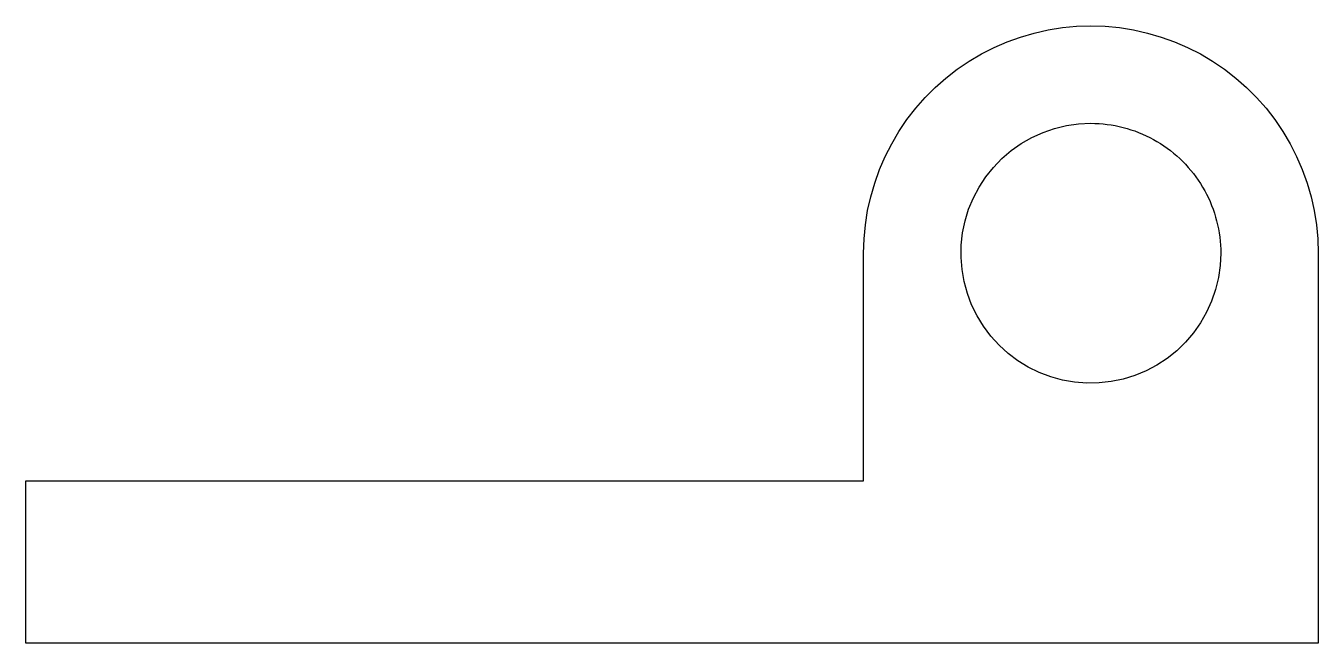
# Model space of a CAD drawing. Header units: metres. Extents: x -32.4 to 7.4, y 0 to 19.
import ezdxf

# ---------------------------------------------------------------- set-up
doc = ezdxf.new("R2010")
doc.units = ezdxf.units.M

msp = doc.modelspace()

# ---------------------------------------------------------------- linework, layer by layer
for points in [[(-6.6, 12), (-6.586, 12.44), (-6.545, 12.877), (-6.476, 13.312), (-6.38, 13.741), (-6.257, 14.163), (-6.108, 14.577), (-5.934, 14.98), (-5.734, 15.372), (-5.51, 15.751), (-5.263, 16.114), (-4.994, 16.462), (-4.703, 16.792), (-4.392, 17.103), (-4.062, 17.394), (-3.714, 17.663), (-3.351, 17.91), (-2.972, 18.134), (-2.58, 18.334), (-2.177, 18.508), (-1.763, 18.657), (-1.341, 18.78), (-0.912, 18.876), (-0.477, 18.945), (-0.04, 18.986), (0.4, 19), (0.84, 18.986), (1.277, 18.945), (1.712, 18.876), (2.141, 18.78), (2.563, 18.657), (2.977, 18.508), (3.38, 18.334), (3.772, 18.134), (4.151, 17.91), (4.514, 17.663), (4.862, 17.394), (5.192, 17.103), (5.503, 16.792), (5.794, 16.462), (6.063, 16.114), (6.31, 15.751), (6.534, 15.372), (6.734, 14.98), (6.908, 14.577), (7.057, 14.163), (7.18, 13.741), (7.276, 13.312), (7.345, 12.877), (7.386, 12.44), (7.4, 12)], [(4.4, 12), (4.382, 11.624), (4.329, 11.25), (4.241, 10.884), (4.119, 10.528), (3.964, 10.184), (3.777, 9.857), (3.561, 9.548), (3.316, 9.262), (3.045, 9), (2.751, 8.764), (2.436, 8.557), (2.103, 8.381), (1.755, 8.236), (1.395, 8.126), (1.026, 8.049), (0.651, 8.008), (0.274, 8.002), (-0.101, 8.032), (-0.473, 8.096), (-0.836, 8.196), (-1.189, 8.329), (-1.527, 8.495), (-1.848, 8.692), (-2.15, 8.918), (-2.428, 9.172), (-2.682, 9.45), (-2.908, 9.752), (-3.105, 10.073), (-3.271, 10.411), (-3.404, 10.764), (-3.504, 11.127), (-3.568, 11.499), (-3.598, 11.874), (-3.592, 12.251), (-3.551, 12.626), (-3.474, 12.995), (-3.364, 13.355), (-3.219, 13.703), (-3.043, 14.036), (-2.836, 14.351), (-2.6, 14.645), (-2.338, 14.916), (-2.052, 15.161), (-1.743, 15.377), (-1.416, 15.564), (-1.072, 15.719), (-0.716, 15.841), (-0.35, 15.929), (0.024, 15.982), (0.4, 16)], [(0.4, 16), (0.526, 15.998), (0.651, 15.992), (0.776, 15.982), (0.901, 15.968), (1.026, 15.951), (1.15, 15.929), (1.273, 15.904), (1.395, 15.874), (1.516, 15.841), (1.636, 15.804), (1.755, 15.764), (1.872, 15.719), (1.989, 15.671), (2.103, 15.619), (2.216, 15.564), (2.327, 15.505), (2.436, 15.443), (2.543, 15.377), (2.648, 15.308), (2.751, 15.236), (2.852, 15.161), (2.95, 15.082), (3.045, 15), (3.138, 14.916), (3.228, 14.828), (3.316, 14.738), (3.4, 14.645), (3.482, 14.55), (3.561, 14.452), (3.636, 14.351), (3.708, 14.248), (3.777, 14.143), (3.843, 14.036), (3.905, 13.927), (3.964, 13.816), (4.019, 13.703), (4.071, 13.589), (4.119, 13.472), (4.164, 13.355), (4.204, 13.236), (4.241, 13.116), (4.274, 12.995), (4.304, 12.873), (4.329, 12.75), (4.351, 12.626), (4.368, 12.501), (4.382, 12.376), (4.392, 12.251), (4.398, 12.126), (4.4, 12)], [(-6.6, 5), (-6.6, 5.14), (-6.6, 5.28), (-6.6, 5.42), (-6.6, 5.56), (-6.6, 5.7), (-6.6, 5.84), (-6.6, 5.98), (-6.6, 6.12), (-6.6, 6.26), (-6.6, 6.4), (-6.6, 6.54), (-6.6, 6.68), (-6.6, 6.82), (-6.6, 6.96), (-6.6, 7.1), (-6.6, 7.24), (-6.6, 7.38), (-6.6, 7.52), (-6.6, 7.66), (-6.6, 7.8), (-6.6, 7.94), (-6.6, 8.08), (-6.6, 8.22), (-6.6, 8.36), (-6.6, 8.5), (-6.6, 8.64), (-6.6, 8.78), (-6.6, 8.92), (-6.6, 9.06), (-6.6, 9.2), (-6.6, 9.34), (-6.6, 9.48), (-6.6, 9.62), (-6.6, 9.76), (-6.6, 9.9), (-6.6, 10.04), (-6.6, 10.18), (-6.6, 10.32), (-6.6, 10.46), (-6.6, 10.6), (-6.6, 10.74), (-6.6, 10.88), (-6.6, 11.02), (-6.6, 11.16), (-6.6, 11.3), (-6.6, 11.44), (-6.6, 11.58), (-6.6, 11.72), (-6.6, 11.86), (-6.6, 12)], [(-6.6, 5), (-6.6, 5.14), (-6.6, 5.28), (-6.6, 5.42), (-6.6, 5.56), (-6.6, 5.7), (-6.6, 5.84), (-6.6, 5.98), (-6.6, 6.12), (-6.6, 6.26), (-6.6, 6.4), (-6.6, 6.54), (-6.6, 6.68), (-6.6, 6.82), (-6.6, 6.96), (-6.6, 7.1), (-6.6, 7.24), (-6.6, 7.38), (-6.6, 7.52), (-6.6, 7.66), (-6.6, 7.8), (-6.6, 7.94), (-6.6, 8.08), (-6.6, 8.22), (-6.6, 8.36), (-6.6, 8.5), (-6.6, 8.64), (-6.6, 8.78), (-6.6, 8.92), (-6.6, 9.06), (-6.6, 9.2), (-6.6, 9.34), (-6.6, 9.48), (-6.6, 9.62), (-6.6, 9.76), (-6.6, 9.9), (-6.6, 10.04), (-6.6, 10.18), (-6.6, 10.32), (-6.6, 10.46), (-6.6, 10.6), (-6.6, 10.74), (-6.6, 10.88), (-6.6, 11.02), (-6.6, 11.16), (-6.6, 11.3), (-6.6, 11.44), (-6.6, 11.58), (-6.6, 11.72), (-6.6, 11.86), (-6.6, 12)], [(7.4, 12), (7.4, 11.76), (7.4, 11.52), (7.4, 11.28), (7.4, 11.04), (7.4, 10.8), (7.4, 10.56), (7.4, 10.32), (7.4, 10.08), (7.4, 9.84), (7.4, 9.6), (7.4, 9.36), (7.4, 9.12), (7.4, 8.88), (7.4, 8.64), (7.4, 8.4), (7.4, 8.16), (7.4, 7.92), (7.4, 7.68), (7.4, 7.44), (7.4, 7.2), (7.4, 6.96), (7.4, 6.72), (7.4, 6.48), (7.4, 6.24), (7.4, 6), (7.4, 5.76), (7.4, 5.52), (7.4, 5.28), (7.4, 5.04), (7.4, 4.8), (7.4, 4.56), (7.4, 4.32), (7.4, 4.08), (7.4, 3.84), (7.4, 3.6), (7.4, 3.36), (7.4, 3.12), (7.4, 2.88), (7.4, 2.64), (7.4, 2.4), (7.4, 2.16), (7.4, 1.92), (7.4, 1.68), (7.4, 1.44), (7.4, 1.2), (7.4, 0.96), (7.4, 0.72), (7.4, 0.48), (7.4, 0.24), (7.4, 0)], [(-32.4, 0), (-32.4, 0.1), (-32.4, 0.2), (-32.4, 0.3), (-32.4, 0.4), (-32.4, 0.5), (-32.4, 0.6), (-32.4, 0.7), (-32.4, 0.8), (-32.4, 0.9), (-32.4, 1), (-32.4, 1.1), (-32.4, 1.2), (-32.4, 1.3), (-32.4, 1.4), (-32.4, 1.5), (-32.4, 1.6), (-32.4, 1.7), (-32.4, 1.8), (-32.4, 1.9), (-32.4, 2), (-32.4, 2.1), (-32.4, 2.2), (-32.4, 2.3), (-32.4, 2.4), (-32.4, 2.5), (-32.4, 2.6), (-32.4, 2.7), (-32.4, 2.8), (-32.4, 2.9), (-32.4, 3), (-32.4, 3.1), (-32.4, 3.2), (-32.4, 3.3), (-32.4, 3.4), (-32.4, 3.5), (-32.4, 3.6), (-32.4, 3.7), (-32.4, 3.8), (-32.4, 3.9), (-32.4, 4), (-32.4, 4.1), (-32.4, 4.2), (-32.4, 4.3), (-32.4, 4.4), (-32.4, 4.5), (-32.4, 4.6), (-32.4, 4.7), (-32.4, 4.8), (-32.4, 4.9), (-32.4, 5)], [(-32.4, 5), (-31.884, 5), (-31.368, 5), (-30.852, 5), (-30.336, 5), (-29.82, 5), (-29.304, 5), (-28.788, 5), (-28.272, 5), (-27.756, 5), (-27.24, 5), (-26.724, 5), (-26.208, 5), (-25.692, 5), (-25.176, 5), (-24.66, 5), (-24.144, 5), (-23.628, 5), (-23.112, 5), (-22.596, 5), (-22.08, 5), (-21.564, 5), (-21.048, 5), (-20.532, 5), (-20.016, 5), (-19.5, 5), (-18.984, 5), (-18.468, 5), (-17.952, 5), (-17.436, 5), (-16.92, 5), (-16.404, 5), (-15.888, 5), (-15.372, 5), (-14.856, 5), (-14.34, 5), (-13.824, 5), (-13.308, 5), (-12.792, 5), (-12.276, 5), (-11.76, 5), (-11.244, 5), (-10.728, 5), (-10.212, 5), (-9.696, 5), (-9.18, 5), (-8.664, 5), (-8.148, 5), (-7.632, 5), (-7.116, 5), (-6.6, 5)], [(-20, 5), (-19.732, 5), (-19.464, 5), (-19.196, 5), (-18.928, 5), (-18.66, 5), (-18.392, 5), (-18.124, 5), (-17.856, 5), (-17.588, 5), (-17.32, 5), (-17.052, 5), (-16.784, 5), (-16.516, 5), (-16.248, 5), (-15.98, 5), (-15.712, 5), (-15.444, 5), (-15.176, 5), (-14.908, 5), (-14.64, 5), (-14.372, 5), (-14.104, 5), (-13.836, 5), (-13.568, 5), (-13.3, 5), (-13.032, 5), (-12.764, 5), (-12.496, 5), (-12.228, 5), (-11.96, 5), (-11.692, 5), (-11.424, 5), (-11.156, 5), (-10.888, 5), (-10.62, 5), (-10.352, 5), (-10.084, 5), (-9.816, 5), (-9.548, 5), (-9.28, 5), (-9.012, 5), (-8.744, 5), (-8.476, 5), (-8.208, 5), (-7.94, 5), (-7.672, 5), (-7.404, 5), (-7.136, 5), (-6.868, 5), (-6.6, 5)], [(7.4, 0), (6.604, 0), (5.808, 0), (5.012, 0), (4.216, 0), (3.42, 0), (2.624, 0), (1.828, 0), (1.032, 0), (0.236, 0), (-0.56, 0), (-1.356, 0), (-2.152, 0), (-2.948, 0), (-3.744, 0), (-4.54, 0), (-5.336, 0), (-6.132, 0), (-6.928, 0), (-7.724, 0), (-8.52, 0), (-9.316, 0), (-10.112, 0), (-10.908, 0), (-11.704, 0), (-12.5, 0), (-13.296, 0), (-14.092, 0), (-14.888, 0), (-15.684, 0), (-16.48, 0), (-17.276, 0), (-18.072, 0), (-18.868, 0), (-19.664, 0), (-20.46, 0), (-21.256, 0), (-22.052, 0), (-22.848, 0), (-23.644, 0), (-24.44, 0), (-25.236, 0), (-26.032, 0), (-26.828, 0), (-27.624, 0), (-28.42, 0), (-29.216, 0), (-30.012, 0), (-30.808, 0), (-31.604, 0), (-32.4, 0)]]:
    msp.add_lwpolyline(points)

doc.saveas('drawing.dxf')
